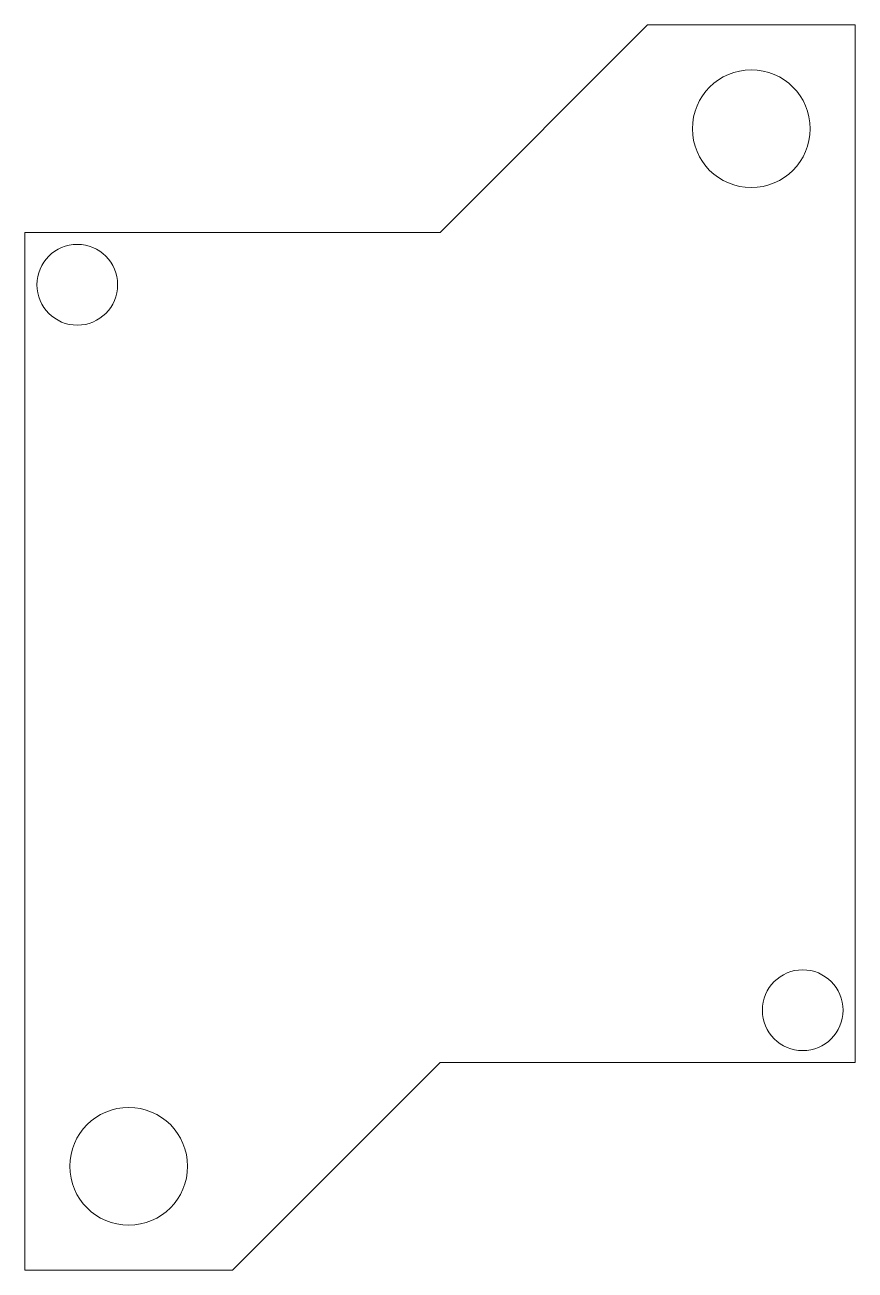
# Model space of a CAD drawing. Header units: inches. Extents: x 0.12 to 0.88, y -4.75 to -3.62.
import ezdxf

# ---------------------------------------------------------------- set-up
doc = ezdxf.new("R2010")
doc.units = ezdxf.units.IN
doc.header["$MEASUREMENT"] = 0

msp = doc.modelspace()

# ---------------------------------------------------------------- linework, layer by layer
at = {"color": 7, "linetype": 'Continuous', "lineweight": 15}
for p, q in [((0.6875, -3.625), (0.5, -3.8125)), ((0.6875, -3.625), (0.875, -3.625)), ((0.875, -3.625), (0.875, -4.5625)), ((0.125, -3.8125), (0.5, -3.8125)), ((0.125, -4.75), (0.125, -3.8125)), ((0.3125, -4.75), (0.5, -4.5625)), ((0.875, -4.5625), (0.5, -4.5625)), ((0.3125, -4.75), (0.125, -4.75))]:
    msp.add_line(p, q, dxfattribs=at)
for centre, radius in [((0.7812, -3.7188), 0.0532), ((0.1723, -3.8598), 0.0365), ((0.8277, -4.5152), 0.0365), ((0.2188, -4.6562), 0.0532)]:
    msp.add_circle(centre, radius, dxfattribs=at)

doc.saveas('drawing.dxf')
